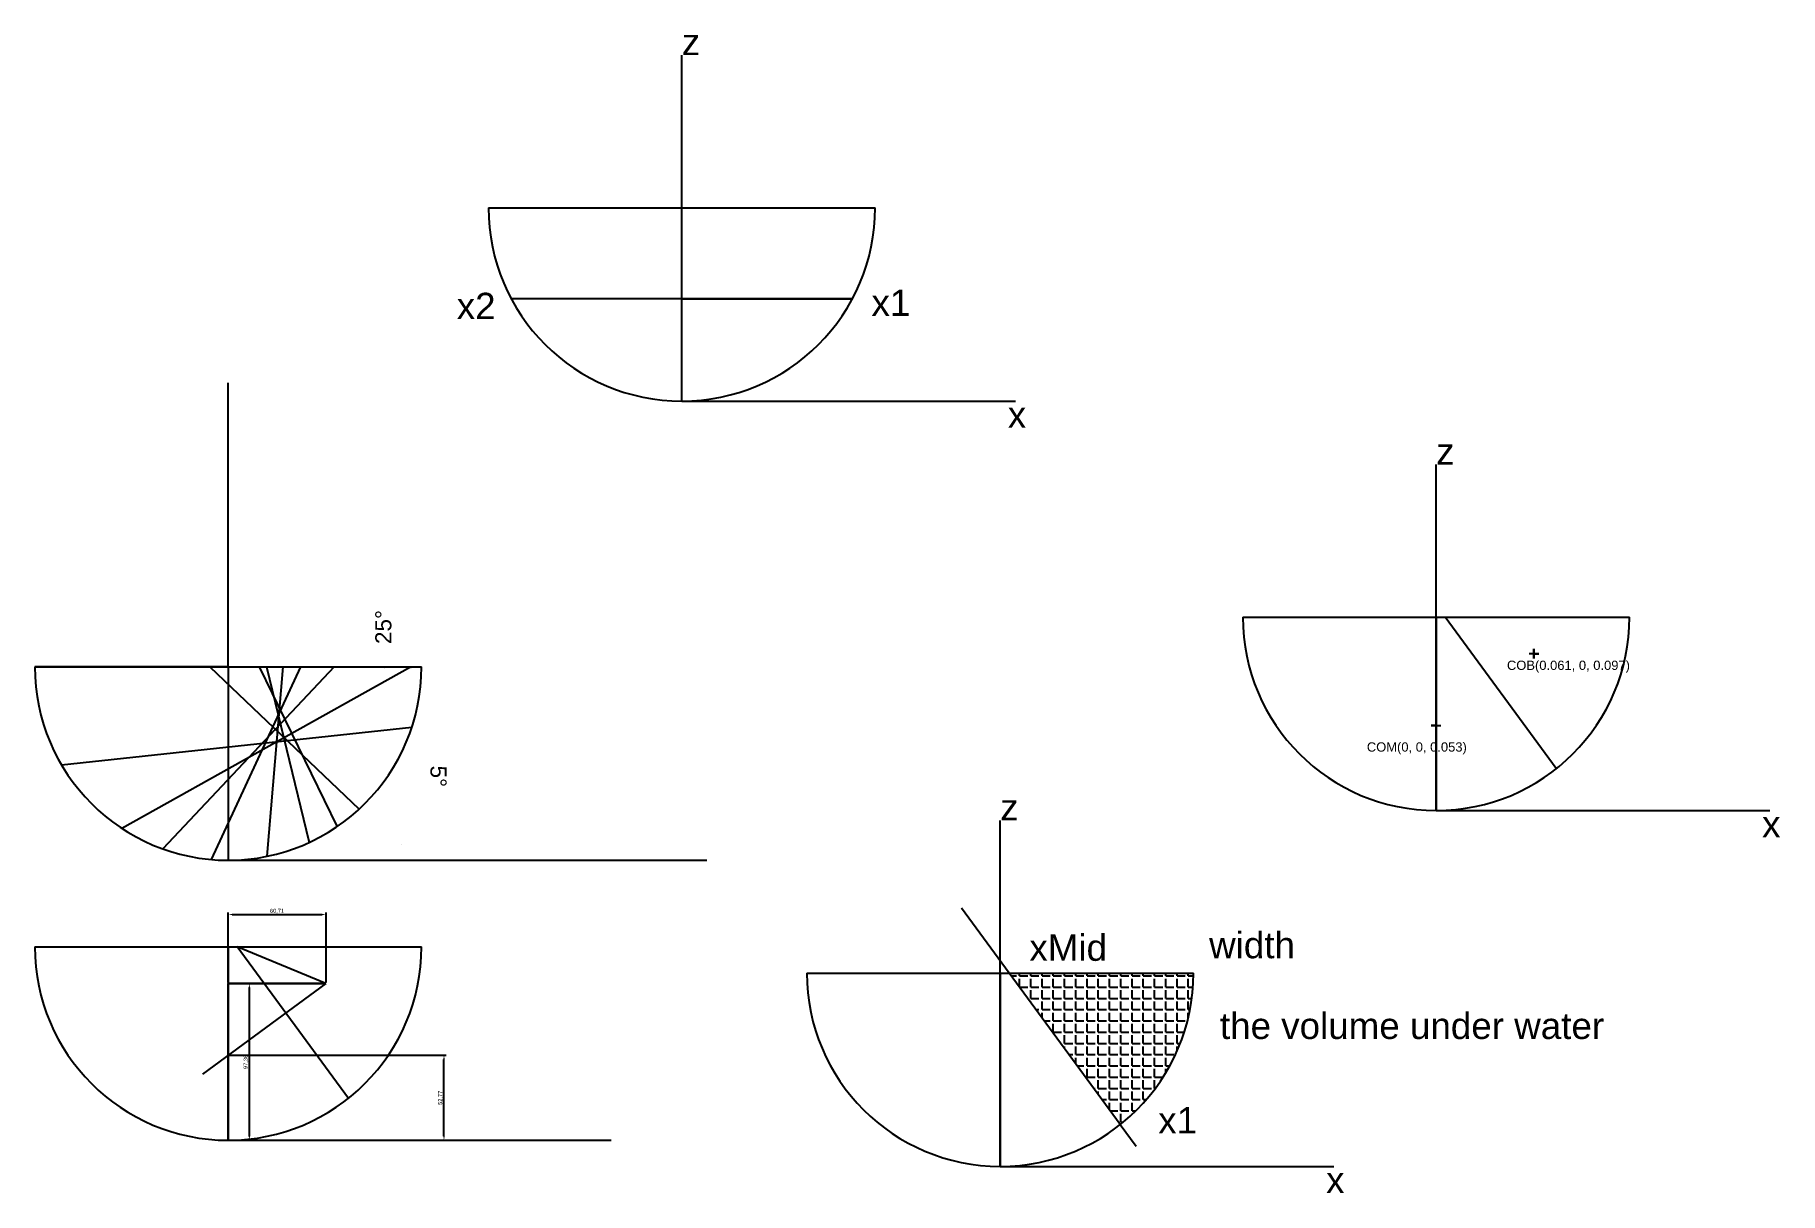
# Model space of a CAD drawing. Header units: millimetres. Extents: x 2497 to 3581, y 1395 to 2114.
import ezdxf

# ---------------------------------------------------------------- set-up
doc = ezdxf.new("R2010")
doc.units = ezdxf.units.MM
doc.styles.get("Standard").update_dxf_attribs({"font": 'arial.ttf'})
doc.dimstyles.new('ISO-25', dxfattribs={"dimtxt": 2.5, "dimasz": 2.5, "dimexe": 1.25, "dimexo": 0.625, "dimtad": 1, "dimtxsty": 'Standard', "dimcen": 2.5, "dimadec": 0, "dimazin": 0, "dimtfac": 1, "dimtmove": 0, "dimatfit": 3, "dimfxl": 1, "dimarcsym": 0})

# ---------------------------------------------------------------- blocks, each defined once
blk = doc.blocks.new('*D1')
at = {"color": 0, "lineweight": -2, "transparency": 16777216}
for p, q in [((2617.7, 1525), (2631.5, 1525)), ((2630.2, 1430.2), (2630.2, 1522.5)), ((2617.7, 1427.7), (2631.5, 1427.7))]:
    blk.add_line(p, q, dxfattribs=at)
at = {"color": 0, "transparency": 16777216}
for points in [[(2629.8, 1522.5), (2630.6, 1522.5), (2630.2, 1525)], [(2629.8, 1430.2), (2630.6, 1430.2), (2630.2, 1427.7)]]:
    blk.add_solid(points, dxfattribs=at)
at = {"layer": 'Defpoints', "color": 0, "transparency": 16777216}
for p in [(2617.1, 1525), (2630.2, 1525), (2617.1, 1427.7)]:
    blk.add_point(p, dxfattribs=at)
at = {"color": 0, "transparency": 16777216, "insert": (2628.1, 1476.3), "char_height": 2.5, "attachment_point": 5, "rotation": 90}
blk.add_mtext('97,36', dxfattribs=at)
blk = doc.blocks.new('*D2')
at = {"color": 0, "lineweight": -2, "transparency": 16777216}
for p, q in [((2617.1, 1525.6), (2617.1, 1569)), ((2619.6, 1567.8), (2675.3, 1567.8)), ((2677.8, 1525.6), (2677.8, 1569))]:
    blk.add_line(p, q, dxfattribs=at)
at = {"color": 0, "transparency": 16777216}
for points in [[(2619.6, 1568.2), (2619.6, 1567.4), (2617.1, 1567.8)], [(2675.3, 1568.2), (2675.3, 1567.4), (2677.8, 1567.8)]]:
    blk.add_solid(points, dxfattribs=at)
at = {"layer": 'Defpoints', "color": 0, "transparency": 16777216}
for p in [(2677.8, 1567.8), (2617.1, 1525), (2677.8, 1525)]:
    blk.add_point(p, dxfattribs=at)
at = {"color": 0, "transparency": 16777216, "insert": (2647.4, 1569.9), "char_height": 2.5, "attachment_point": 5}
blk.add_mtext('60,71', dxfattribs=at)
blk = doc.blocks.new('*D3')
at = {"color": 0, "lineweight": -2, "transparency": 16777216}
for p, q in [((2617.7, 1480.4), (2752.3, 1480.4)), ((2751, 1430.2), (2751, 1477.9)), ((2617.7, 1427.7), (2752.3, 1427.7))]:
    blk.add_line(p, q, dxfattribs=at)
at = {"color": 0, "transparency": 16777216}
for points in [[(2750.6, 1477.9), (2751.5, 1477.9), (2751, 1480.4)], [(2750.6, 1430.2), (2751.5, 1430.2), (2751, 1427.7)]]:
    blk.add_solid(points, dxfattribs=at)
at = {"layer": 'Defpoints', "color": 0, "transparency": 16777216}
for p in [(2617.1, 1480.4), (2751, 1480.4), (2617.1, 1427.7)]:
    blk.add_point(p, dxfattribs=at)
at = {"color": 0, "transparency": 16777216, "insert": (2748.9, 1454), "char_height": 2.5, "attachment_point": 5, "rotation": 90}
blk.add_mtext('52,77', dxfattribs=at)

msp = doc.modelspace()

# ---------------------------------------------------------------- hatches: boundary and pattern name
h = msp.add_hatch()
h.set_pattern_fill('ANGLE', color=256)
h.set_pattern_definition([(0, (0, 0), (0, 6.985), [5.08, -1.905]), (90, (0, 0), (-6.985, 4e-16), [5.08, -1.905])])
h.paths.add_polyline_path([(3216.322, 1531.458), (3101.922, 1531.458), (3170.922, 1437.464, 0.22885633)])

# ---------------------------------------------------------------- linework, layer by layer
for p, q in [((2898.676, 1886.635), (2898.676, 2101.452)), ((2778.676, 2006.635), (3018.676, 2006.635)), ((3004.543, 1950.135), (2792.81, 1950.135)), ((2898.676, 1886.635), (2898.676, 1950.135)), ((2898.676, 1950.135), (3004.543, 1950.135)), ((2617.058, 1721.523), (2617.058, 1897.923)), ((2898.676, 1886.635), (3105.896, 1886.635)), ((3366.993, 1632.393), (3366.993, 1847.21)), ((3246.993, 1752.393), (3486.993, 1752.393)), ((3366.993, 1752.393), (3366.993, 1632.393)), ((3366.993, 1752.393), (3427.693, 1752.393)), ((3441.593, 1658.399), (3372.593, 1752.393)), ((3430.693, 1729.753), (3424.693, 1729.753)), ((3427.693, 1726.753), (3427.693, 1732.753)), ((3427.693, 1732.753), (3427.693, 1732.753)), ((3427.693, 1732.753), (3427.693, 1729.753)), ((3427.693, 1729.753), (3427.693, 1726.753)), ((3427.693, 1729.753), (3430.693, 1729.753)), ((2617.058, 1721.523), (2497.058, 1721.523)), ((2497.058, 1721.523), (2737.058, 1721.523)), ((2617.058, 1721.523), (2528.211, 1721.523)), ((2617.058, 1721.523), (2529.827, 1721.523)), ((2617.058, 1721.523), (2550.971, 1721.523)), ((2550.971, 1621.361), (2730.261, 1721.523)), ((2617.058, 1721.523), (2576.505, 1721.523)), ((2682.8, 1721.523), (2576.505, 1608.583)), ((2617.058, 1721.523), (2605.639, 1721.523)), ((2605.639, 1721.523), (2698.356, 1633.259)), ((2617.058, 1721.523), (2606.703, 1721.523)), ((2606.703, 1601.971), (2662.243, 1721.523)), ((2617.058, 1721.523), (2617.058, 1601.523)), ((2617.058, 1721.523), (2716.404, 1721.523)), ((2617.058, 1721.523), (2714.324, 1721.523)), ((2617.058, 1721.523), (2714.324, 1721.523)), ((2617.058, 1721.523), (2731.081, 1721.431)), ((2617.058, 1721.523), (2714.324, 1721.444)), ((2617.058, 1721.523), (2682.8, 1721.523)), ((2617.058, 1721.523), (2730.261, 1721.431)), ((2617.058, 1721.523), (2662.243, 1721.523)), ((2617.058, 1721.523), (2651.274, 1721.523)), ((2617.058, 1721.523), (2641.2, 1721.523)), ((2617.058, 1721.523), (2667.358, 1721.523)), ((2617.058, 1721.523), (2640.906, 1721.523)), ((2617.058, 1721.523), (2684.633, 1721.523)), ((2617.058, 1721.523), (2636.253, 1721.523)), ((2617.058, 1721.523), (2698.356, 1721.523)), ((2617.058, 1721.523), (2628.477, 1721.523)), ((2617.058, 1721.523), (2698.356, 1721.523)), ((2636.253, 1721.523), (2684.633, 1622.359)), ((2640.906, 1721.523), (2667.358, 1612.574)), ((2641.2, 1603.977), (2651.274, 1721.523)), ((2513.533, 1660.839), (2731.081, 1684.123)), ((3366.993, 1685.193), (3363.993, 1685.193)), ((3363.993, 1685.193), (3369.993, 1685.193)), ((3366.993, 1632.393), (3366.993, 1685.193)), ((3096.322, 1411.458), (3096.322, 1626.275)), ((3366.993, 1632.393), (3574.213, 1632.393)), ((2724.459, 1611.504), (2724.459, 1611.504)), ((2617.058, 1601.523), (2914.269, 1601.523)), ((3101.922, 1531.458), (3072.336, 1571.761)), ((2497.058, 1547.663), (2737.058, 1547.663)), ((2617.058, 1547.663), (2617.058, 1427.663)), ((2617.058, 1547.663), (2691.658, 1547.663)), ((2617.058, 1547.663), (2626.428, 1547.663)), ((2617.058, 1547.663), (2622.658, 1547.663)), ((2691.658, 1453.669), (2622.658, 1547.663)), ((2677.768, 1525.023), (2622.658, 1547.663)), ((2976.322, 1531.458), (3216.322, 1531.458)), ((3096.322, 1531.458), (3096.322, 1411.458)), ((3170.922, 1437.464), (3101.922, 1531.458)), ((2617.058, 1427.663), (2617.058, 1525.023)), ((2617.058, 1525.023), (2677.768, 1525.023)), ((2677.768, 1525.023), (2617.058, 1525.023)), ((2677.768, 1525.023), (2640.165, 1497.405)), ((2640.165, 1497.405), (2601.113, 1468.723)), ((2617.058, 1480.434), (2617.058, 1427.663)), ((2617.058, 1427.663), (2617.058, 1467.773)), ((3170.922, 1437.464), (3180.864, 1423.921)), ((2617.058, 1427.663), (2854.764, 1427.663)), ((3096.322, 1411.458), (3303.541, 1411.458))]:
    msp.add_line(p, q)
for centre in [(2898.676, 2006.635), (3366.993, 1752.393), (2617.058, 1721.523), (2617.058, 1547.663), (3096.322, 1531.458)]:
    msp.add_arc(centre, 120, 180, 360)

# ---------------------------------------------------------------- texts
for s, height, p in [('z', 16.341, (2898.676, 2101.452)), ('x1', 16.3415, (3016.441, 1939.539)), ('x', 16.341, (3101.051, 1870.028)), ('z', 16.341, (3366.993, 1847.21)), ('COB(0.061, 0, 0.097)', 5.75162, (3410.956, 1719.701)), ('COM(0, 0, 0.053)', 5.75162, (3323.974, 1668.979)), ('z', 16.341, (3096.322, 1626.275)), ('x', 16.341, (3569.368, 1615.787)), ('the volume under water ', 16.34146, (3232.745, 1490.537)), ('x', 16.341, (3298.697, 1394.852))]:
    msp.add_text(s, height=height).set_placement(p)
for s, rotation, p in [('25°', 90, (2718.363, 1735.781)), ('5°', 270, (2742.636, 1660.315))]:
    msp.add_text(s, height=10, rotation=rotation).set_placement(p)
at = {"char_height": 16.3415, "attachment_point": 1}
for s, insert, width in [('x2', (2758.942, 1953.867), 20.74005), ('xMid', (3114.47, 1555.428), 11.00206), ('width', (3226.061, 1557.013), 11.00206), ('x1', (3194.479, 1448.221), 11.00206)]:
    msp.add_mtext(s, dxfattribs=dict(at, insert=insert, width=width))

# ---------------------------------------------------------------- dimensions: what is measured, and where the dimension line sits
dim = msp.add_linear_dim(base=(2677.768, 1567.769), p1=(2617.058, 1525.023), p2=(2677.768, 1525.023), dimstyle='ISO-25')
dim.commit()
dim.dimension.update_dxf_attribs({"geometry": '*D2', "text_midpoint": (2647.413, 1569.897)})
for base, p2, picture, middle in [((2630.22, 1525.023), (2617.058, 1525.023), '*D1', (2628.092, 1476.343)), ((2751.04, 1480.434), (2617.058, 1480.434), '*D3', (2748.913, 1454.048))]:
    dim = msp.add_linear_dim(base=base, p1=(2617.058, 1427.663), p2=p2, angle=270, dimstyle='ISO-25')
    dim.commit()
    dim.dimension.update_dxf_attribs({"geometry": picture, "text_midpoint": middle})

doc.saveas('drawing.dxf')
